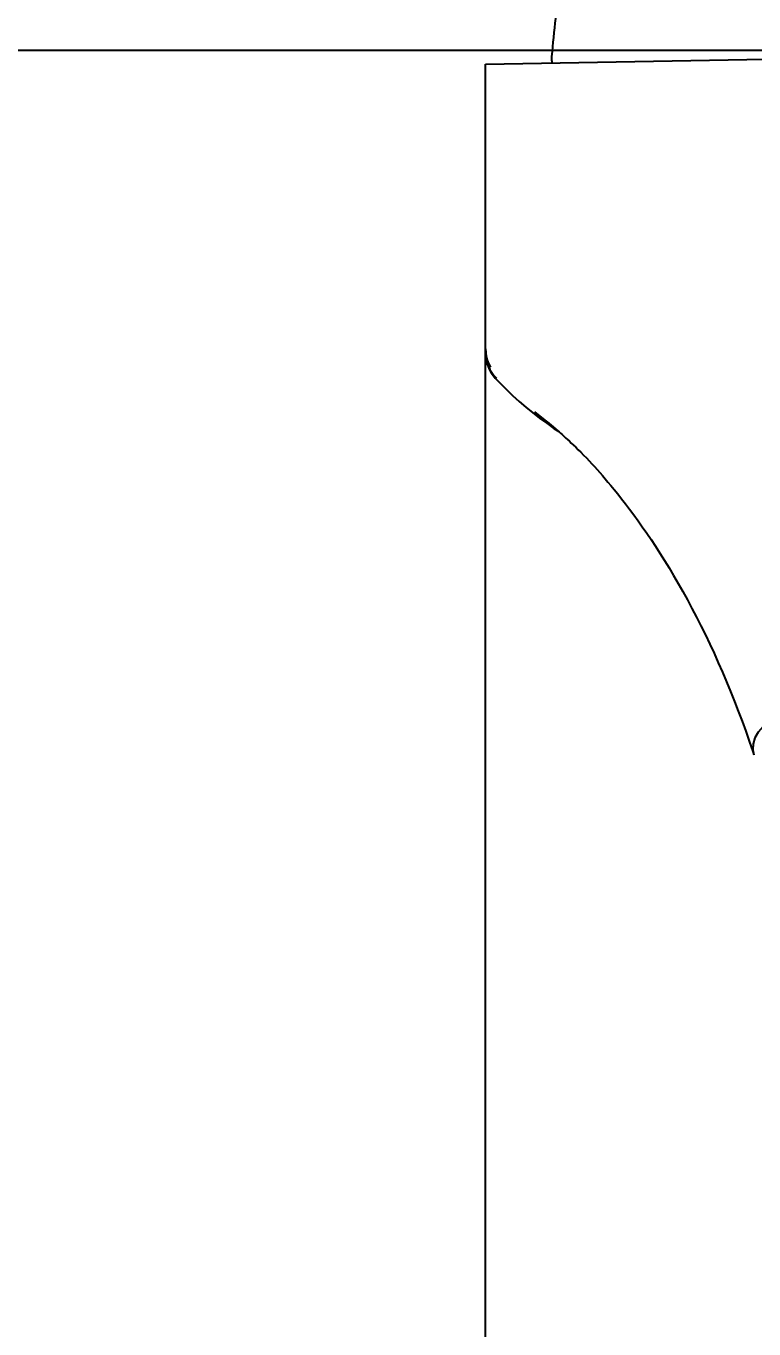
# Model space of a CAD drawing. Header units: millimetres. Extents: x 4859 to 5453, y 1404 to 2244.
# Drawn here: x 4979.21 to 4998.95, y 1847.51 to 1882.83 of the extents above; entities that cross this region are included whole.
import ezdxf

# ---------------------------------------------------------------- set-up
doc = ezdxf.new("R2010")
doc.units = ezdxf.units.MM
doc.styles.get("Standard").update_dxf_attribs({"font": 'arial.ttf'})
doc.dimstyles.new('사본(2) STANDARD', dxfattribs={"dimscale": 0, "dimtxt": 4, "dimasz": 4, "dimexe": 1.25, "dimexo": 0.625, "dimgap": 1.5, "dimtad": 3, "dimtih": 1, "dimtoh": 1, "dimdec": 1, "dimzin": 9, "dimdsep": 46, "dimtxsty": 'Standard', "dimcen": 2.5, "dimclrd": 3, "dimclre": 3, "dimclrt": 4, "dimadec": 0, "dimazin": 0, "dimtfac": 1, "dimtdec": 1, "dimtmove": 0, "dimatfit": 3, "dimfxl": 1.25, "dimtfill": 1, "dimtolj": 1, "dimtzin": 0, "dimarcsym": 0})

# ---------------------------------------------------------------- blocks, each defined once
blk = doc.blocks.new('*D81')
at = {"color": 3, "lineweight": -2, "transparency": 16777216}
for p, q in [((5012.045, 1914.068), (4931.096, 1914.068)), ((4932.346, 1908.068), (4932.346, 1776.681)), ((4932.346, 1636.168), (4932.346, 1767.554)), ((4987.545, 1630.168), (4931.096, 1630.168))]:
    blk.add_line(p, q, dxfattribs=at)
at = {"color": 3, "transparency": 16777216}
for points in [[(4931.346, 1908.068), (4933.346, 1908.068), (4932.346, 1914.068)], [(4931.346, 1636.168), (4933.346, 1636.168), (4932.346, 1630.168)]]:
    blk.add_solid(points, dxfattribs=at)
at = {"layer": 'Defpoints', "color": 0, "transparency": 16777216}
for p in [(5012.67, 1914.068), (4932.346, 1630.168), (4988.17, 1630.168)]:
    blk.add_point(p, dxfattribs=at)
at = {"color": 4, "transparency": 16777216, "insert": (4932.346, 1772.118), "char_height": 6, "attachment_point": 5, "bg_fill": 3, "box_fill_scale": 1.1, "bg_fill_color": 256, "bg_fill_true_color": 13158600, "bg_fill_transparency": 0}
blk.add_mtext('\\A1;284', dxfattribs=at)
blk = doc.blocks.new('*D82')
at = {"color": 3, "lineweight": -2, "transparency": 16777216}
for p, q in [((5012.045, 1882.168), (4963.448, 1882.168)), ((4964.698, 1876.168), (4964.698, 1760.731)), ((4964.698, 1636.168), (4964.698, 1751.604)), ((4987.545, 1630.168), (4963.448, 1630.168))]:
    blk.add_line(p, q, dxfattribs=at)
at = {"color": 3, "transparency": 16777216}
for points in [[(4963.698, 1876.168), (4965.698, 1876.168), (4964.698, 1882.168)], [(4963.698, 1636.168), (4965.698, 1636.168), (4964.698, 1630.168)]]:
    blk.add_solid(points, dxfattribs=at)
at = {"layer": 'Defpoints', "color": 0, "transparency": 16777216}
for p in [(5012.67, 1882.168), (4964.698, 1630.168), (4988.17, 1630.168)]:
    blk.add_point(p, dxfattribs=at)
at = {"color": 4, "transparency": 16777216, "insert": (4964.698, 1756.168), "char_height": 6, "attachment_point": 5, "bg_fill": 3, "box_fill_scale": 1.1, "bg_fill_color": 256, "bg_fill_true_color": 13158600, "bg_fill_transparency": 0}
blk.add_mtext('\\A1;252', dxfattribs=at)

msp = doc.modelspace()

# ---------------------------------------------------------------- linework, layer by layer
at = {"color": 7, "linetype": 'Continuous'}
for p, q in [((4991.67, 1881.801), (5012.67, 1882.168)), ((4991.67, 1637.168), (4991.67, 1881.801)), ((4991.67, 1874.054), (4991.675, 1873.955)), ((4991.67, 1873.988), (4991.67, 1873.973)), ((4991.671, 1873.934), (4991.672, 1873.929)), ((4991.675, 1873.955), (4991.689, 1873.858)), ((4991.689, 1873.858), (4991.713, 1873.762)), ((4991.713, 1873.762), (4991.747, 1873.669)), ((4991.718, 1873.776), (4991.754, 1873.68)), ((4991.747, 1873.669), (4991.789, 1873.58)), ((4991.754, 1873.68), (4991.8, 1873.587)), ((4991.934, 1873.287), (4992.055, 1873.158)), ((4992.055, 1873.158), (4992.227, 1872.984)), ((4993, 1872.371), (4993.315, 1872.119)), ((4993.137, 1872.202), (4993.328, 1872.062)), ((4993.315, 1872.119), (4993.382, 1872.065)), ((4993.382, 1872.065), (4993.445, 1872.014)), ((4993.445, 1872.014), (4993.507, 1871.963)), ((4993.507, 1871.963), (4993.569, 1871.911))]:
    msp.add_line(p, q, dxfattribs=at)
for points in [[(4991.67, 1874.081), (4991.675, 1873.978), (4991.691, 1873.876), (4991.718, 1873.776)], [(4991.67, 1873.985), (4991.67, 1873.962), (4991.671, 1873.944), (4991.671, 1873.934)], [(4992.227, 1872.984), (4992.402, 1872.817), (4992.581, 1872.655)], [(4992.581, 1872.655), (4992.763, 1872.499), (4992.949, 1872.348), (4993.137, 1872.202)], [(4993.328, 1872.062), (4993.522, 1871.926), (4993.655, 1871.837)], [(4993.569, 1871.911), (4993.633, 1871.856), (4993.666, 1871.827), (4993.701, 1871.797), (4993.736, 1871.766), (4993.772, 1871.733), (4993.81, 1871.7), (4993.849, 1871.664), (4993.893, 1871.623), (4993.942, 1871.578), (4993.995, 1871.528), (4994.053, 1871.473), (4994.116, 1871.412), (4994.184, 1871.346), (4994.254, 1871.276), (4994.328, 1871.201), (4994.405, 1871.122), (4994.48, 1871.043), (4994.553, 1870.966), (4994.625, 1870.888), (4994.697, 1870.809), (4994.768, 1870.729), (4994.84, 1870.647), (4994.914, 1870.561), (4994.99, 1870.471), (4995.069, 1870.377), (4995.156, 1870.272), (4995.253, 1870.15), (4995.358, 1870.017), (4995.467, 1869.877), (4995.577, 1869.731), (4995.69, 1869.578), (4995.805, 1869.42), (4995.921, 1869.256), (4996.039, 1869.086), (4996.158, 1868.91), (4996.278, 1868.727), (4996.4, 1868.538), (4996.522, 1868.343), (4996.646, 1868.141), (4996.77, 1867.933), (4996.895, 1867.719), (4997.019, 1867.499), (4997.143, 1867.274), (4997.266, 1867.044), (4997.389, 1866.809), (4997.51, 1866.569), (4997.63, 1866.326), (4997.748, 1866.078), (4997.865, 1865.827), (4997.98, 1865.572), (4998.093, 1865.314), (4998.204, 1865.053), (4998.312, 1864.789), (4998.419, 1864.523), (4998.523, 1864.254), (4998.625, 1863.984), (4998.724, 1863.713), (4998.821, 1863.44), (4998.914, 1863.167), (4998.947, 1863.071)], [(5000.68, 1864.683), (5000.362, 1864.557), (5000.069, 1864.426), (4999.805, 1864.29), (4999.569, 1864.147), (4999.362, 1863.998), (4999.193, 1863.846), (4999.063, 1863.69), (4998.972, 1863.531), (4998.923, 1863.372), (4998.917, 1863.213), (4998.947, 1863.071)]]:
    msp.add_lwpolyline(points, dxfattribs=at)
for centre, radius, start, end in [((5025.344, 1879.269), 32, 171.3751, 175.085), ((4993.96, 1881.968), 0.5, 175.085, 195.681), ((4992.67, 1873.991), 1, 180, 225.0524), ((4992.67, 1873.964), 1, 180, 222.6013)]:
    msp.add_arc(centre, radius, start, end, dxfattribs=at)

# ---------------------------------------------------------------- next in the draw order: dimensions: what is measured, and where the dimension line sits
dim = msp.add_linear_dim(base=(4932.346, 1630.168), p1=(5012.67, 1914.068), p2=(4988.17, 1630.168), angle=90, text='284', dimstyle='사본(2) STANDARD', override={"dimscale": 1, "dimtxt": 6, "dimasz": 6, "dimtad": 0})
dim.commit()
dim.dimension.update_dxf_attribs({"geometry": '*D81', "text_midpoint": (4932.346, 1772.118)})

# ---------------------------------------------------------------- next in the draw order: dimensions: what is measured, and where the dimension line sits
dim = msp.add_linear_dim(base=(4964.698, 1630.168), p1=(5012.67, 1882.168), p2=(4988.17, 1630.168), angle=90, dimstyle='사본(2) STANDARD', override={"dimscale": 1, "dimtxt": 6, "dimasz": 6, "dimtad": 0})
dim.commit()
dim.dimension.update_dxf_attribs({"geometry": '*D82', "text_midpoint": (4964.698, 1756.168)})

doc.saveas('drawing.dxf')
